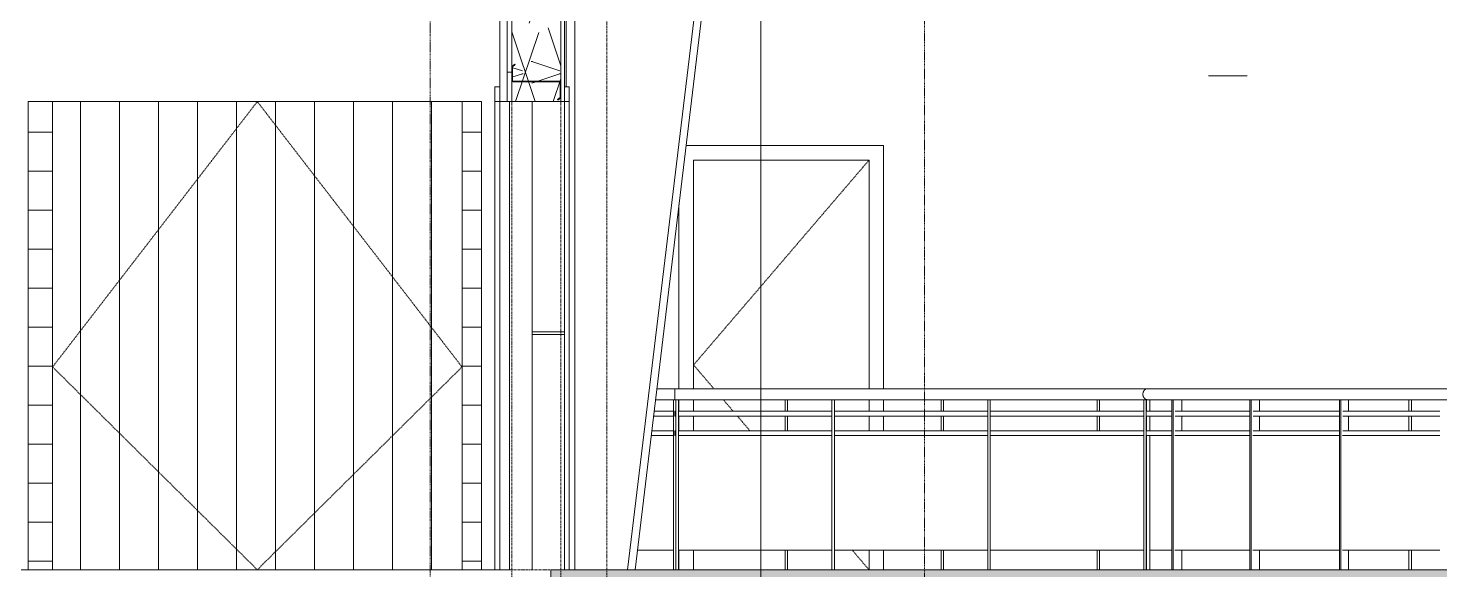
# Model space of a CAD drawing. Header units: inches. Extents: x 21386 to 98813, y -290 to 853.
# Drawn here: x 31716.3 to 32005.9, y 0 to 111 of the extents above; entities that cross this region are included whole.
import ezdxf

# ---------------------------------------------------------------- set-up
doc = ezdxf.new("R2010")
doc.units = ezdxf.units.IN
doc.header["$MEASUREMENT"] = 0
for name, pattern in [('Dash 1_16_', [0.125, 0.0625, -0.0625]), ('Dash Dot 3_16_', [0.3125, 0.1875, -0.0625, 0, -0.0625]), ('Grid Line 1_2_', [0.875, 0.5, -0.125, 0.125, -0.125])]:
    doc.linetypes.add(name, pattern=pattern)
for name, color, linetype, lineweight in [('A-ANNO-SYMB', 150, 'Continuous', 9), ('A-DOOR', 31, 'Continuous', 13), ('A-DOOR-FRAM', 31, 'Continuous', 9), ('A-FLOR', 192, 'Continuous', 13), ('A-FLOR-HRAL', 11, 'Continuous', 13), ('A-FLOR-LEVL', 51, 'Continuous', 9), ('A-FLOR-MCUT', 51, 'Continuous', 9), ('A-FLOR-PATT', 8, 'Continuous', 25), ('A-WALL', 113, 'Continuous', 13), ('A-WALL-PATT', 111, 'Continuous', 25), ('C-TOPO', 7, 'Continuous', 13), ('G-ANNO-SYMB', 111, 'Continuous', 9), ('Q-SPCQ', 91, 'Continuous', 13), ('S-BEAM', 12, 'Continuous', 13), ('S-GRID', 1, 'Continuous', 9)]:
    doc.layers.add(name, color=color, linetype=linetype, lineweight=lineweight)

# ---------------------------------------------------------------- blocks, each defined once
blk = doc.blocks.new('Struct_Xcel_Sports Complex_rvt-3-Building Section - North_South looking East _ Fitness Center')
at = {"layer": 'A-FLOR-PATT', "lineweight": 9}
h = blk.add_hatch(dxfattribs=at)
h.set_pattern_fill('FP_46', color=256, style=0, pattern_type=2)
h.set_pattern_definition([(50, (22011.01, 102), (55.0854, -4.8198), [5.76, -63.36]), (355, (22011.01, 102), (-10.6557, 57.7685), [4.608, -50.688]), (100.451, (22015.6, 101.6), (44.4295, 52.9487), [4.895, -53.848]), (46.184, (22011.01, 117.36), (81.9644, -12.712), [8.64, -95.04]), (96.636, (22017.84, 116.3), (71.7815, 74.8124), [7.343, -80.772]), (351.184, (22011.01, 117.36), (71.782, 74.8124), [6.912, -76.032]), (21, (22018.69, 113.52), (45.842, -30.9215), [5.76, -63.36]), (326, (22018.69, 113.52), (18.687, 55.6915), [4.608, -50.688]), (71.451, (22022.51, 110.943), (64.529, 24.77), [4.895, -53.848]), (37.5, (22011.012, 102), (0.9339, 25.5668), [2.534, -47.539, 2.534, -48.922, -50.88]), (37.5, (22011.012, 102), (0.9339, 25.5668), [-101.53, 2.534, -48.346]), (7.5, (22011.012, 102), (20.204, 30.2913), [2.534, -26.803, 2.534, -46.387, -19.392]), (7.5, (22011.012, 102), (20.204, 30.2913), [-78.259, 2.534, -16.858]), (327.5, (21993.885, 102), (40.9978, -1.7324), [2.534, -16.666, 2.534, -57.37, -79.488]), (327.5, (21993.885, 102), (40.9978, -1.7324), [-79.104, 2.534, -76.954]), (317.5, (21986.205, 102), (44.7889, 7.6878), [2.534, -22.426, 2.534, -37.248, -56.448]), (317.5, (21986.205, 102), (44.7889, 7.6878), [-64.742, 2.534, -53.914])])
h.paths.add_polyline_path([(21132.3, -6), (22790.8, -6), (22790.8, 0), (21132.3, 0), (21132.3, -1.69)], flags=0)
at = {"layer": 'A-FLOR', "color": 7}
blk.add_line((22790.8, 0), (21132.3, 0), dxfattribs=at)
at = {"layer": 'A-FLOR-MCUT', "color": 7, "lineweight": 13}
blk.add_line((21132.3, 0), (21132.3, -6), dxfattribs=at)
blk = doc.blocks.new('Basketball_Backstop-Performance_Sports_Systems-3103-Ceiling_Hung - 27_-0_ to 27_-11 7_8_-652462-Building Section - North_South looking East _ Fitness Center')
at = {"layer": 'Q-SPCQ', "color": 8, "lineweight": 9}
for p, q in [((21267.24, 101.31), (21271.18, 101.31)), ((21271.18, 101.31), (21275.12, 101.31))]:
    blk.add_line(p, q, dxfattribs=at)
blk = doc.blocks.new('Double-Flush - 72_ x 96_-983185-Building Section - North_South looking East _ Fitness Center')
at = {"layer": 'A-DOOR', "color": 7}
for p, q in [((21121.8, 96), (21121.8, 0)), ((21123.8, 96), (21121.8, 96)), ((21123.8, 0), (21123.8, 96)), ((21121.8, 0), (21123.8, 0))]:
    blk.add_line(p, q, dxfattribs=at)
at = {"layer": 'A-DOOR-FRAM', "color": 7, "lineweight": 13}
for p, q in [((21120.8, 99), (21120.8, 96)), ((21121.8, 99), (21120.8, 99)), ((21121.8, 96), (21121.8, 99)), ((21136.05, 99), (21135.05, 99)), ((21135.05, 99), (21135.05, 96)), ((21136.05, 96), (21136.05, 99)), ((21120.8, 96), (21121.8, 96)), ((21135.05, 96), (21136.05, 96))]:
    blk.add_line(p, q, dxfattribs=at)
at = {"layer": 'A-DOOR-FRAM', "color": 8}
for p, q in [((21120.8, 0), (21120.8, 96)), ((21135.05, 0), (21135.05, 96)), ((21136.05, 96), (21136.05, 0))]:
    blk.add_line(p, q, dxfattribs=at)
blk = doc.blocks.new('overhead door - one-983186-Building Section - North_South looking East _ Fitness Center')
at = {"layer": 'A-DOOR', "lineweight": 9}
h = blk.add_hatch(dxfattribs=at)
h.set_pattern_fill('FP_42', color=8, style=0, pattern_type=2)
h.set_pattern_definition([(90, (21128.428, 0), (-8, 5e-16), [])])
h.paths.add_polyline_path([(21136.06, 0), (21137.18, 0), (21137.18, 168), (21135.43, 168), (21135.43, 99), (21136.05, 99), (21136.05, 0)], flags=0)
at = {"layer": 'A-DOOR', "color": 8, "lineweight": 9}
for p, q in [((21137.18, 168), (21135.43, 168)), ((21135.43, 168), (21135.43, 99)), ((21137.18, 168), (21137.18, 0))]:
    blk.add_line(p, q, dxfattribs=at)
blk = doc.blocks.new('Railing - 2_ x 1_2_-939656-Building Section - North_South looking East _ Fitness Center')
at = {"layer": 'A-FLOR-HRAL', "color": 8, "lineweight": 9}
for p, q in [((21158.45, 34.87), (21157.95, 34.87)), ((21157.95, 0), (21157.95, 34.87)), ((21158.45, 34.87), (21158.45, 0))]:
    blk.add_line(p, q, dxfattribs=at)
blk = doc.blocks.new('Railing - 2_ 8_-939652-Building Section - North_South looking East _ Fitness Center')
at = {"layer": 'A-FLOR-HRAL', "color": 8, "lineweight": 9}
blk.add_line((21158.45, 4), (21189.95, 4), dxfattribs=at)
blk = doc.blocks.new('Railing - 2_ x 1_2_-V87-Building Section - North_South looking East _ Fitness Center')
at = {"layer": 'A-FLOR-HRAL', "color": 8, "lineweight": 9}
for p, q in [((21259.94, 34.87), (21259.71, 34.87)), ((21259.71, 0), (21259.71, 34.87)), ((21261.72, 34.87), (21259.94, 34.87)), ((21259.94, 34.87), (21259.94, 0)), ((21261.72, 32.5), (21261.72, 34.87)), ((21261.72, 28.5), (21261.72, 31.5)), ((21261.72, 0), (21261.72, 4))]:
    blk.add_line(p, q, dxfattribs=at)
blk = doc.blocks.new('Railing - 2_ 8_-V88-Building Section - North_South looking East _ Fitness Center')
at = {"layer": 'A-FLOR-HRAL', "color": 8, "lineweight": 9}
for p, q in [((21262.29, 27.5), (21260.3, 27.5)), ((21275.7, 27.5), (21274.38, 27.5)), ((21260.3, 4), (21275.7, 4))]:
    blk.add_line(p, q, dxfattribs=at)
blk = doc.blocks.new('Railing - 2_ x 1_2_-V89-Building Section - North_South looking East _ Fitness Center')
at = {"layer": 'A-FLOR-HRAL', "color": 8, "lineweight": 9}
for p, q in [((21275.97, 34.87), (21275.7, 34.87)), ((21275.7, 0), (21275.7, 34.87)), ((21277.66, 34.87), (21275.97, 34.87)), ((21275.97, 34.87), (21275.97, 0)), ((21277.66, 32.5), (21277.66, 34.87)), ((21277.66, 28.5), (21277.66, 31.5)), ((21277.66, 0), (21277.66, 4))]:
    blk.add_line(p, q, dxfattribs=at)
blk = doc.blocks.new('Railing - 2_ 8_-V90-Building Section - North_South looking East _ Fitness Center')
at = {"layer": 'A-FLOR-HRAL', "color": 8, "lineweight": 9}
for p, q in [((21278.53, 27.5), (21276.31, 27.5)), ((21294.07, 27.5), (21291.96, 27.5)), ((21276.31, 4), (21294.07, 4))]:
    blk.add_line(p, q, dxfattribs=at)
blk = doc.blocks.new('Railing - 2_ x 1_2_-V91-Building Section - North_South looking East _ Fitness Center')
at = {"layer": 'A-FLOR-HRAL', "color": 8, "lineweight": 9}
for p, q in [((21294.38, 34.87), (21294.07, 34.87)), ((21294.07, 0), (21294.07, 34.87)), ((21295.96, 34.87), (21294.38, 34.87)), ((21294.38, 34.87), (21294.38, 0)), ((21295.96, 32.5), (21295.96, 34.87)), ((21295.96, 28.5), (21295.96, 31.51)), ((21295.96, 0), (21295.96, 4))]:
    blk.add_line(p, q, dxfattribs=at)
blk = doc.blocks.new('Railing - 2_ 8_-V92-Building Section - North_South looking East _ Fitness Center')
at = {"layer": 'A-FLOR-HRAL', "color": 8, "lineweight": 9}
for p, q in [((21296.54, 27.5), (21294.69, 27.5)), ((21314.68, 27.5), (21313.28, 27.5)), ((21294.69, 4), (21314.68, 4))]:
    blk.add_line(p, q, dxfattribs=at)
blk = doc.blocks.new('Railing - 2_ x 1_2_-V148-Building Section - North_South looking East _ Fitness Center')
at = {"layer": 'A-FLOR-HRAL', "color": 8, "lineweight": 9}
for p, q in [((21884.85, 34.87), (21884.35, 34.87)), ((21884.35, 32.5), (21884.35, 34.87)), ((21884.85, 32.5), (21884.85, 34.87)), ((21884.35, 28.5), (21884.35, 31.5)), ((21884.85, 28.5), (21884.85, 31.5)), ((21884.35, 0), (21884.35, 4)), ((21884.85, 0), (21884.85, 4))]:
    blk.add_line(p, q, dxfattribs=at)
blk = doc.blocks.new('Railing - 2_ 8_-V153-Building Section - North_South looking East _ Fitness Center')
at = {"layer": 'A-FLOR-HRAL', "color": 8, "lineweight": 9}
blk.add_line((21255.2, 4), (21259.71, 4), dxfattribs=at)
blk = doc.blocks.new('Railing - 2_ 8_-V154-Building Section - North_South looking East _ Fitness Center')
at = {"layer": 'A-FLOR-HRAL', "color": 8, "lineweight": 9}
blk.add_line((21150.04, 4), (21157.45, 4), dxfattribs=at)
blk = doc.blocks.new('Railing - 3_4_-939654-Building Section - North_South looking East _ Fitness Center')
at = {"layer": 'A-FLOR-HRAL', "color": 8, "lineweight": 9}
for p, q in [((21255.2, 34.87), (21254.52, 34.87)), ((21254.52, 34.87), (21254.52, 32.5)), ((21255.2, 32.5), (21255.2, 34.87)), ((21254.52, 31.5), (21254.52, 28.5)), ((21255.2, 28.5), (21255.2, 31.5)), ((21254.52, 27.5), (21254.52, 0)), ((21255.2, 0), (21255.2, 27.5))]:
    blk.add_line(p, q, dxfattribs=at)
blk = doc.blocks.new('Railing - 3_4_-V156-Building Section - North_South looking East _ Fitness Center')
at = {"layer": 'A-FLOR-HRAL', "color": 8, "lineweight": 9}
for p in [(21157.95, 34.87), (21157.45, 0)]:
    blk.add_line(p, (21157.45, 34.87), dxfattribs=at)
blk = doc.blocks.new('Railing - Railing-939582-Building Section - North_South looking East _ Fitness Center')
at = {"layer": 'A-FLOR-HRAL', "color": 8, "lineweight": 9}
for p, q in [((21153.47, 32.5), (21157.45, 32.5)), ((21157.7, 31.5), (21157.7, 32.5)), ((21157.7, 32.5), (21157.95, 32.5)), ((21158.45, 32.5), (21189.95, 32.5)), ((21190.45, 32.5), (21221.95, 32.5)), ((21222.45, 32.5), (21253.95, 32.5)), ((21254.44, 32.5), (21259.69, 32.5)), ((21260.38, 32.5), (21275.66, 32.5)), ((21276.39, 32.5), (21294.04, 32.5)), ((21294.77, 32.5), (21314.65, 32.5)), ((21157.45, 31.5), (21153.35, 31.5)), ((21157.7, 31.5), (21157.95, 31.5)), ((21158.45, 31.5), (21189.95, 31.5)), ((21190.45, 31.5), (21221.95, 31.5)), ((21222.45, 31.5), (21253.95, 31.5)), ((21254.44, 31.5), (21259.69, 31.5)), ((21260.38, 31.5), (21275.66, 31.5)), ((21276.39, 31.5), (21294.04, 31.5)), ((21294.77, 31.5), (21314.65, 31.5)), ((21157.45, 27.5), (21152.86, 27.5)), ((21152.98, 28.5), (21157.45, 28.5)), ((21157.7, 27.5), (21157.7, 28.5)), ((21157.7, 28.5), (21157.95, 28.5)), ((21157.7, 27.5), (21157.95, 27.5)), ((21158.45, 28.5), (21189.95, 28.5)), ((21158.45, 27.5), (21189.95, 27.5)), ((21190.45, 28.5), (21221.95, 28.5)), ((21190.45, 27.5), (21221.95, 27.5)), ((21222.45, 28.5), (21253.95, 28.5)), ((21222.45, 27.5), (21253.95, 27.5)), ((21254.44, 28.5), (21259.69, 28.5)), ((21254.44, 27.5), (21259.69, 27.5)), ((21260.38, 28.5), (21275.66, 28.5)), ((21262.24, 27.5), (21274.36, 27.5)), ((21276.39, 28.5), (21294.04, 28.5)), ((21278.48, 27.5), (21291.91, 27.5)), ((21294.77, 28.5), (21314.65, 28.5)), ((21296.53, 27.5), (21313.27, 27.5))]:
    blk.add_line(p, q, dxfattribs=at)
for name, p in [('Railing - 3_4_-V156-Building Section - North_South looking East _ Fitness Center', (0, 0)), ('Railing - 2_ x 1_2_-939656-Building Section - North_South looking East _ Fitness Center', (0, 0)), ('Railing - 2_ x 1_2_-V148-Building Section - North_South looking East _ Fitness Center', (-704, 0)), ('Railing - 2_ x 1_2_-939656-Building Section - North_South looking East _ Fitness Center', (32, 0)), ('Railing - 2_ x 1_2_-V148-Building Section - North_South looking East _ Fitness Center', (-672, 0)), ('Railing - 2_ x 1_2_-939656-Building Section - North_South looking East _ Fitness Center', (64, 0)), ('Railing - 2_ x 1_2_-V148-Building Section - North_South looking East _ Fitness Center', (-640, 0)), ('Railing - 2_ x 1_2_-939656-Building Section - North_South looking East _ Fitness Center', (96, 0)), ('Railing - 3_4_-939654-Building Section - North_South looking East _ Fitness Center', (0, 0)), ('Railing - 2_ x 1_2_-V87-Building Section - North_South looking East _ Fitness Center', (0, 0)), ('Railing - 2_ x 1_2_-V89-Building Section - North_South looking East _ Fitness Center', (0, 0)), ('Railing - 2_ x 1_2_-V91-Building Section - North_South looking East _ Fitness Center', (0, 0)), ('Railing - 2_ x 1_2_-V148-Building Section - North_South looking East _ Fitness Center', (-576, 0)), ('Railing - 2_ 8_-V88-Building Section - North_South looking East _ Fitness Center', (0, 0)), ('Railing - 2_ 8_-V90-Building Section - North_South looking East _ Fitness Center', (0, 0)), ('Railing - 2_ 8_-V92-Building Section - North_South looking East _ Fitness Center', (0, 0)), ('Railing - 2_ 8_-V154-Building Section - North_South looking East _ Fitness Center', (0, 0)), ('Railing - 2_ 8_-939652-Building Section - North_South looking East _ Fitness Center', (0, 0)), ('Railing - 2_ 8_-939652-Building Section - North_South looking East _ Fitness Center', (32, 0)), ('Railing - 2_ 8_-939652-Building Section - North_South looking East _ Fitness Center', (64, 0)), ('Railing - 2_ 8_-V153-Building Section - North_South looking East _ Fitness Center', (0, 0))]:
    blk.add_blockref(name, p)
blk = doc.blocks.new('Top Rail Type - Top Rail_Internal_-939601-Building Section - North_South looking East _ Fitness Center')
at = {"layer": 'A-FLOR-HRAL', "color": 8, "lineweight": 9}
for p, q in [((21153.75, 34.87), (21162.12, 34.87)), ((21162.12, 37.12), (21154.02, 37.12)), ((21254.7, 37.12), (21157.7, 37.12)), ((21157.7, 34.87), (21254.7, 34.87)), ((21170.79, 34.87), (21199.77, 34.87)), ((21204.34, 37.12), (21170.81, 37.12)), ((21215.27, 37.12), (21208, 37.12)), ((21208.45, 34.87), (21272.91, 34.87)), ((21300.2, 37.12), (21219.68, 37.12)), ((21280.67, 34.87), (21327.2, 34.87)), ((21326.73, 37.12), (21305.52, 37.12))]:
    blk.add_line(p, q, dxfattribs=at)
at = {"layer": 'A-FLOR-HRAL', "color": 8, "lineweight": 9, "flags": 128}
for points in [[(21157.7, 36), (21157.7, 36.23), (21157.7, 36.46), (21157.7, 36.66), (21157.7, 36.84), (21157.7, 36.97), (21157.7, 37.07), (21157.7, 37.12)], [(21157.7, 34.88), (21157.7, 34.93), (21157.7, 35.03), (21157.7, 35.16), (21157.7, 35.34), (21157.7, 35.54), (21157.7, 35.77), (21157.7, 36)], [(21254.7, 37.12), (21260, 37.12), (21265.66, 37.12), (21271.66, 37.12), (21278, 37.12), (21284.68, 37.12), (21291.68, 37.12), (21299, 37.12), (21306.62, 37.12), (21314.55, 37.12), (21322.77, 37.12)], [(21254.7, 34.87), (21260, 34.87), (21265.66, 34.87), (21271.66, 34.87), (21278, 34.87), (21284.68, 34.87), (21291.68, 34.87), (21299, 34.87), (21306.62, 34.87), (21314.55, 34.87), (21322.77, 34.87)]]:
    blk.add_lwpolyline(points, dxfattribs=at)
at = {"layer": 'A-FLOR-HRAL', "color": 8, "lineweight": 9}
for points, knots in [([(21254.7, 37.12), (21254.67, 37.12), (21254.62, 37.12), (21254.54, 37.11), (21254.46, 37.09), (21254.39, 37.07), (21254.31, 37.03), (21254.23, 36.98), (21254.17, 36.94), (21254.13, 36.9), (21254.1, 36.88), (21254.08, 36.85), (21254.06, 36.83), (21254.02, 36.8), (21253.98, 36.74), (21253.94, 36.67), (21253.9, 36.61), (21253.86, 36.55), (21253.82, 36.45), (21253.76, 36.27), (21253.74, 36.11), (21253.75, 36)], [0.5, 0.5, 0.5, 0.5, 0.53125, 0.5625, 0.59375, 0.625, 0.65625, 0.6875, 0.71875, 0.734375, 0.75, 0.7578125, 0.765625, 0.78125, 0.8125, 0.84375, 0.859375, 0.875, 0.90625, 0.9375, 1, 1, 1, 1]), ([(21253.75, 36), (21253.74, 35.89), (21253.76, 35.73), (21253.82, 35.55), (21253.86, 35.45), (21253.9, 35.39), (21253.94, 35.33), (21253.98, 35.26), (21254.02, 35.2), (21254.06, 35.17), (21254.08, 35.15), (21254.1, 35.12), (21254.13, 35.1), (21254.17, 35.06), (21254.23, 35.02), (21254.31, 34.97), (21254.39, 34.93), (21254.46, 34.91), (21254.54, 34.89), (21254.62, 34.88), (21254.67, 34.87), (21254.7, 34.87)], [0, 0, 0, 0, 0.0625, 0.09375, 0.125, 0.140625, 0.15625, 0.1875, 0.21875, 0.234375, 0.2421875, 0.25, 0.265625, 0.28125, 0.3125, 0.34375, 0.375, 0.40625, 0.4375, 0.46875, 0.5, 0.5, 0.5, 0.5])]:
    blk.add_open_spline(points, degree=3, knots=knots, dxfattribs=at)
blk = doc.blocks.new('dumpster door - one-1001559-Building Section - North_South looking East _ Fitness Center')
at = {"layer": 'A-DOOR', "lineweight": 9}
h = blk.add_hatch(dxfattribs=at)
h.set_pattern_fill('FP_44', color=8, style=0, pattern_type=2)
h.set_pattern_definition([(90, (21007.053, 0), (8, -5e-16), [])])
h.paths.add_polyline_path([(20941.05, 0), (21025.05, 0), (21025.05, 96), (20941.05, 96), (20941.05, 76.46)], flags=0)
at = {"layer": 'A-DOOR', "color": 8, "linetype": 'Dash 1_16_', "lineweight": 9}
for p, q in [((20941.05, 41.59), (20983.05, 96)), ((21025.05, 41.59), (20983.05, 96)), ((20983.05, 0), (20941.05, 41.59)), ((20983.05, 0), (21025.05, 41.59))]:
    blk.add_line(p, q, dxfattribs=at)
at = {"layer": 'A-DOOR', "color": 8, "lineweight": 9}
blk.add_line((21025.05, 96), (20941.05, 96), dxfattribs=at)
blk = doc.blocks.new('columns and girder2 - one-1334686-Building Section - North_South looking East _ Fitness Center')
at = {"layer": 'S-BEAM', "color": 8, "lineweight": 9}
for p, q in [((21187.8, 330.48), (21148.04, 0)), ((21149.56, 0), (21189.31, 330.48))]:
    blk.add_line(p, q, dxfattribs=at)
blk = doc.blocks.new('Girt_Z - 10_D-1263371-Building Section - North_South looking East _ Fitness Center')
at = {"layer": 'S-BEAM', "color": 7}
for p, q in [((21124.88, 103.68), (21124.3, 103.2)), ((21124.3, 103.2), (21124.3, 100.26)), ((21124.41, 103.14), (21124.95, 103.59)), ((21124.41, 100.25), (21124.41, 103.14)), ((21124.95, 103.59), (21124.88, 103.68)), ((21134.3, 100.18), (21124.49, 100.18)), ((21124.49, 100.07), (21134.12, 100.07)), ((21134.19, 100), (21134.19, 96.86)), ((21134.3, 96.8), (21134.3, 100.18)), ((21134.19, 96.86), (21133.66, 96.41)), ((21133.66, 96.41), (21133.73, 96.32)), ((21133.73, 96.32), (21134.3, 96.8))]:
    blk.add_line(p, q, dxfattribs=at)
for centre, radius, start, end in [((21124.49, 100.26), 0.188, 180, 270), ((21124.49, 100.26), 0.0782, 182.1227, 270), ((21134.12, 99.99), 0.0782, 3.0424, 90)]:
    blk.add_arc(centre, radius, start, end, dxfattribs=at)
blk = doc.blocks.new('Single-Flush - 36_ x 84_-1318898-Building Section - North_South looking East _ Fitness Center')
at = {"layer": 'A-DOOR', "color": 8, "linetype": 'Dash 1_16_', "lineweight": 9}
for p, q in [((21197.56, 84), (21161.56, 42)), ((21165.73, 37.12), (21161.56, 42)), ((21169.7, 32.5), (21167.66, 34.88)), ((21173.13, 28.5), (21170.56, 31.5)), ((21197.56, 0), (21194.13, 4))]:
    blk.add_line(p, q, dxfattribs=at)
at = {"layer": 'A-DOOR-FRAM', "color": 8}
for p, q in [((21200.56, 87), (21160.02, 87)), ((21200.56, 37.12), (21200.56, 87)), ((21161.56, 37.12), (21161.56, 84)), ((21161.56, 84), (21197.56, 84)), ((21197.56, 84), (21197.56, 37.11)), ((21158.56, 74.81), (21158.56, 37.12)), ((21158.56, 34.88), (21158.56, 32.5)), ((21161.56, 32.5), (21161.56, 34.88)), ((21197.56, 34.88), (21197.56, 32.5)), ((21200.56, 32.5), (21200.56, 34.88)), ((21158.56, 31.5), (21158.56, 28.5)), ((21161.56, 28.5), (21161.56, 31.5)), ((21197.56, 31.5), (21197.56, 28.5)), ((21200.56, 28.5), (21200.56, 31.5)), ((21158.56, 4), (21158.56, 0)), ((21161.56, 0), (21161.56, 4)), ((21197.56, 4), (21197.56, 0)), ((21200.56, 0), (21200.56, 4))]:
    blk.add_line(p, q, dxfattribs=at)

msp = doc.modelspace()

# ---------------------------------------------------------------- hatches: boundary and pattern name
at = {"layer": 'A-WALL-PATT', "lineweight": 9}
h = msp.add_hatch(dxfattribs=at)
h.set_pattern_fill('FP_38', color=8, style=0, pattern_type=2)
h.set_pattern_definition([(0, (22011.012, 102), (0, 24), []), (90, (22011.012, 102), (-24, 1e-15), [])])
h.paths.add_polyline_path([(31815.56, 96), (31815.56, 146.25), (31814.56, 146.25), (31814.56, 96)], flags=0)
h = msp.add_hatch(dxfattribs=at)
h.set_pattern_fill('FP_35', color=8, style=0, pattern_type=2)
h.set_pattern_definition([(161.57, (22011.972, 102.96), (-7.6802237, -0.0009796), [0, -54.643, 6.067, 0]), (18.43, (22010.052, 102.96), (-7.6802237, 0.0009796), [0, -54.643, 6.067, 0]), (108.43, (22011.972, 102.96), (3.8382953, -19.2013653), [18.211, -42.499]), (71.57, (22010.052, 102.96), (3.8382953, 19.2013653), [18.211, -42.499])])
h.paths.add_polyline_path([(31825.56, 96), (31825.56, 146.25), (31815.56, 146.25), (31815.56, 96), (31817.64, 96)], flags=0)
h = msp.add_hatch(dxfattribs=at)
h.set_pattern_fill('FP_43', color=8, style=0, pattern_type=2)
h.set_pattern_definition([(180, (21214.803, 337.75), (-1e-15, -8), [])])
h.paths.add_polyline_path([(31622.06, 0), (31632.31, 0), (31632.31, 96), (31622.06, 96), (31622.06, 76.46)], flags=0)
h.paths.add_polyline_path([(31716.31, 0), (31721.31, 0), (31721.31, 96), (31716.31, 96), (31716.31, 76.46)], flags=0)
h.paths.add_polyline_path([(31809.31, 0), (31809.31, 96), (31805.31, 95.99), (31805.31, 0)], flags=0)
h = msp.add_hatch(dxfattribs=at)
h.set_pattern_fill('FP_39', color=8, style=0, pattern_type=2)
h.set_pattern_definition([(0, (21128.68, 0.38), (-193, 193), [48, -145]), (90, (21128.68, 0.38), (-193, 1e-14), [96, -97]), (180, (21176.68, 96.38), (-193, 193), [48, -145]), (90, (21176.68, 0.38), (-193, 1e-14), [96, -97]), (180, (21176.68, 96.88), (-193, 193), [48, -145]), (90, (21176.68, 96.88), (-193, 1e-14), [96, -97]), (0, (21128.68, 192.88), (-193, 193), [48, -145]), (90, (21128.68, 96.88), (-193, 1e-14), [96, -97]), (0, (21176.93, 48.12), (-193, 193), [48, -145]), (90, (21176.93, 0), (-193, 1e-14), [48.125, -144.875]), (90, (21224.93, 0), (-193, 1e-14), [48.125, -144.875]), (0, (21176.93, 144.62), (-193, 193), [48, -145]), (90, (21176.93, 48.62), (-193, 1e-14), [96, -97]), (180, (21224.93, 48.62), (-193, 193), [48, -145]), (90, (21224.93, 48.62), (-193, 1e-14), [96, -97]), (90, (21176.93, 145.12), (-193, 1e-14), [48, -145]), (180, (21224.93, 145.12), (-193, 193), [48, -145]), (90, (21224.93, 145.12), (-193, 1e-14), [48, -145]), (0, (21225.18, 0.38), (-193, 193), [48, -145]), (90, (21225.18, 0.38), (-193, 1e-14), [96, -97]), (180, (21273.18, 96.38), (-193, 193), [48, -145]), (90, (21273.18, 0.38), (-193, 1e-14), [96, -97]), (180, (21273.18, 96.88), (-193, 193), [48, -145]), (90, (21273.18, 96.88), (-193, 1e-14), [96, -97]), (0, (21225.18, 192.88), (-193, 193), [48, -145]), (90, (21225.18, 96.88), (-193, 1e-14), [96, -97]), (0, (21273.43, 48.12), (-193, 193), [48, -145]), (90, (21273.43, 0), (-193, 1e-14), [48.125, -144.875]), (90, (21321.43, 0), (-193, 1e-14), [48.125, -144.875]), (0, (21273.43, 144.62), (-193, 193), [48, -145]), (90, (21273.43, 48.62), (-193, 1e-14), [96, -97]), (180, (21321.43, 48.62), (-193, 193), [48, -145]), (90, (21321.43, 48.62), (-193, 1e-14), [96, -97]), (90, (21273.43, 145.12), (-193, 1e-14), [48, -145]), (180, (21321.43, 145.12), (-193, 193), [48, -145]), (90, (21321.43, 145.12), (-193, 1e-14), [48, -145])])
h.paths.add_polyline_path([(31823.56, 0), (31826.31, 0), (31826.31, 96), (31819.69, 95.99), (31819.69, 0)], flags=0)

# ---------------------------------------------------------------- linework, layer by layer
at = {"layer": 'A-ANNO-SYMB', "linetype": 'Dash Dot 3_16_'}
for p, q in [((31798.8, 452.37), (31798.8, -45.66)), ((31900.18, -45.66), (31900.18, 452.37))]:
    msp.add_line(p, q, dxfattribs=at)
at = {"layer": 'A-FLOR-LEVL', "linetype": 'Grid Line 1_2_'}
msp.add_line((31052.86, 0), (34417.41, 0), dxfattribs=at)
at = {"layer": 'A-WALL', "color": 7}
for p, q in [((31813.06, 335), (31813.06, 96)), ((31814.56, 335), (31814.56, 96)), ((31815.56, 335), (31815.56, 96)), ((31825.56, 96), (31825.56, 335)), ((31826.31, 96), (31826.31, 146.25)), ((31813.06, 96), (31826.31, 96))]:
    msp.add_line(p, q, dxfattribs=at)
at = {"layer": 'A-WALL', "color": 8, "lineweight": 9}
for p, q in [((31716.31, 96), (31716.31, 0)), ((31721.31, 96), (31716.31, 96)), ((31721.31, 0), (31721.31, 96)), ((31809.31, 96), (31805.31, 96)), ((31805.31, 96), (31805.31, 0)), ((31809.31, 0), (31809.31, 96)), ((31819.69, 96), (31819.69, 0)), ((31826.31, 96), (31826.31, 0))]:
    msp.add_line(p, q, dxfattribs=at)
at = {"layer": 'C-TOPO'}
for p, q in [((31591.17, 0), (31758.51, 0)), ((31758.51, 0), (31813.06, 0))]:
    msp.add_line(p, q, dxfattribs=at)
at = {"layer": 'C-TOPO', "color": 8, "lineweight": 9}
for p, q in [((31758.51, 0), (31591.17, 0)), ((31813.06, 0), (31758.51, 0))]:
    msp.add_line(p, q, dxfattribs=at)
at = {"layer": 'G-ANNO-SYMB'}
msp.add_line((31866.6, 737.16), (31866.6, -79.66), dxfattribs=at)
at = {"layer": 'S-GRID', "linetype": 'Grid Line 1_2_'}
for p, q in [((31815.56, -273.16), (31815.56, 738.66)), ((31825.56, -273.16), (31825.56, 738.66)), ((31835.06, -273.16), (31835.06, 738.66))]:
    msp.add_line(p, q, dxfattribs=at)

# ---------------------------------------------------------------- block references
at = {"color": 170, "lineweight": 5}
msp.add_blockref('Struct_Xcel_Sports Complex_rvt-3-Building Section - North_South looking East _ Fitness Center', (10691.26, 0), dxfattribs=at)
at = {"layer": 'A-DOOR', "color": 8, "lineweight": 9}
for name, p in [('overhead door - one-983186-Building Section - North_South looking East _ Fitness Center', (10691.26, 0)), ('Double-Flush - 72_ x 96_-983185-Building Section - North_South looking East _ Fitness Center', (10691.26, 0)), ('dumpster door - one-1001559-Building Section - North_South looking East _ Fitness Center', (10780.26, 0)), ('Single-Flush - 36_ x 84_-1318898-Building Section - North_South looking East _ Fitness Center', (10691.26, 0))]:
    msp.add_blockref(name, p, dxfattribs=at)
at = {"layer": 'A-FLOR-HRAL', "color": 8, "lineweight": 9}
for name in ['Railing - Railing-939582-Building Section - North_South looking East _ Fitness Center', 'Top Rail Type - Top Rail_Internal_-939601-Building Section - North_South looking East _ Fitness Center']:
    msp.add_blockref(name, (10691.26, 0), dxfattribs=at)
at = {"layer": 'Q-SPCQ', "color": 8, "lineweight": 9}
msp.add_blockref('Basketball_Backstop-Performance_Sports_Systems-3103-Ceiling_Hung - 27_-0_ to 27_-11 7_8_-652462-Building Section - North_South looking East _ Fitness Center', (10691.26, 0), dxfattribs=at)
at = {"layer": 'S-BEAM', "color": 8, "lineweight": 9}
for name in ['columns and girder2 - one-1334686-Building Section - North_South looking East _ Fitness Center', 'Girt_Z - 10_D-1263371-Building Section - North_South looking East _ Fitness Center']:
    msp.add_blockref(name, (10691.26, 0), dxfattribs=at)

doc.saveas('drawing.dxf')
